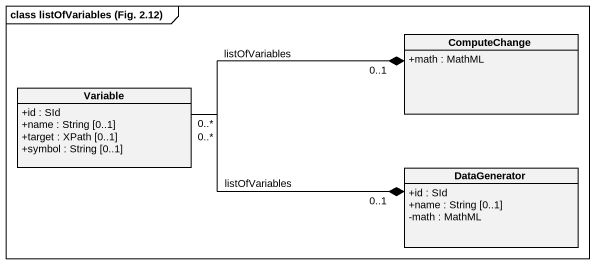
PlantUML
@startuml
mainframe class listOfVariables (Fig. 2.12)
hide circle
hide empty members
skinparam classAttributeIconSize 0
class ComputeChange {
  +math : MathML
}
class Variable {
  +id : SId
  +name : String [0..1]
  +target : XPath [0..1]
  +symbol : String [0..1]
}
class DataGenerator {
  +id : SId
  +name : String [0..1]
  -math : MathML
}
ComputeChange "0..1" *-left- "0..*" Variable : listOfVariables
DataGenerator "0..1" *-left- "0..*" Variable : listOfVariables
@enduml
